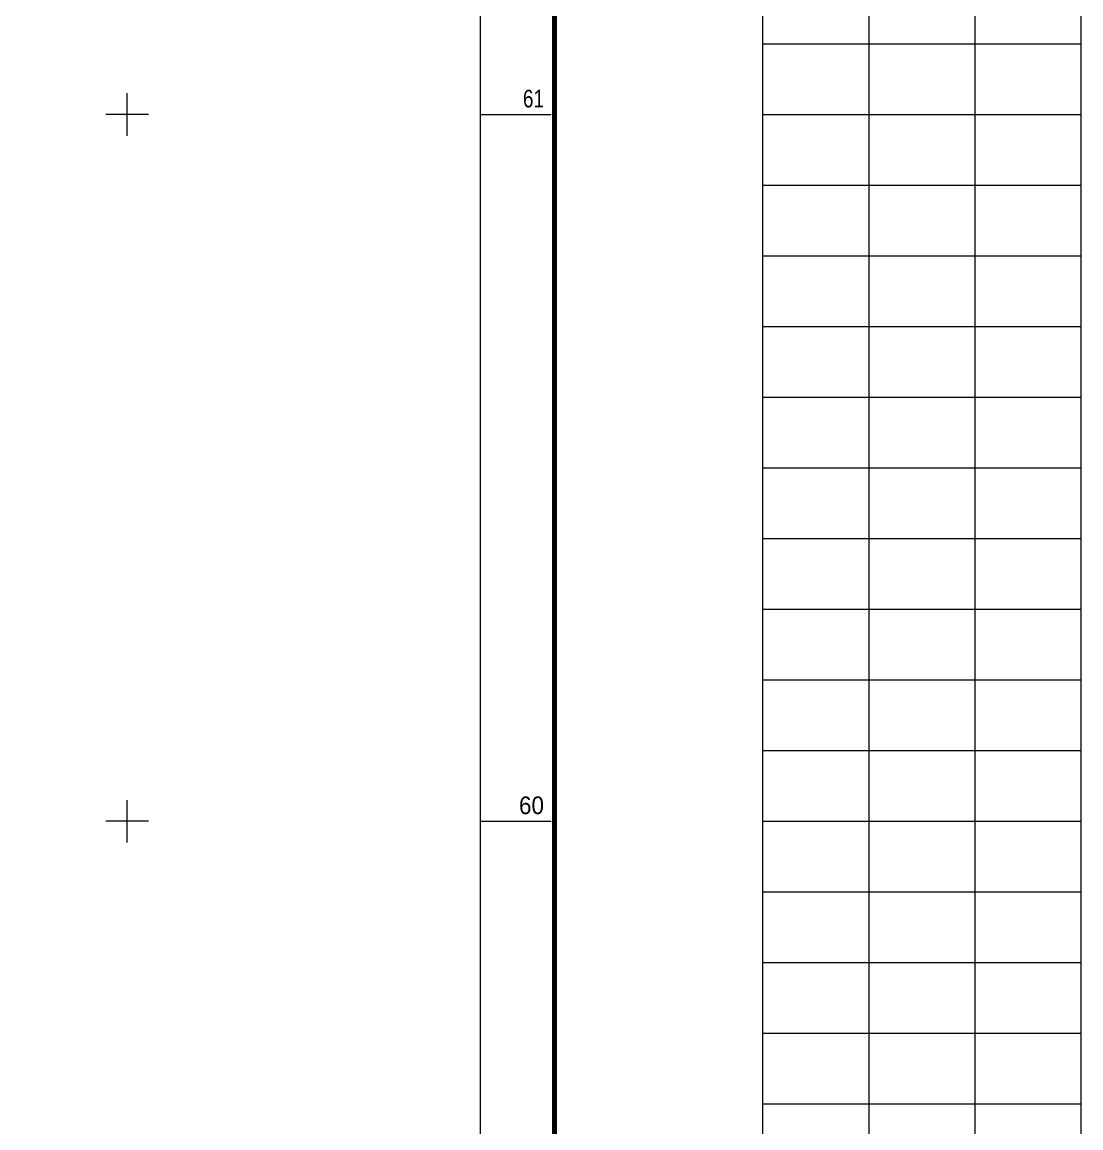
# Model space of a CAD drawing. Header units: metres. Extents: x 545098 to 555652, y 1854398 to 1862642.
# Drawn here: x 553851 to 555350, y 1859566 to 1861131 of the extents above; entities that cross this region are included whole.
import ezdxf
from ezdxf.enums import TextEntityAlignment as Align

# ---------------------------------------------------------------- set-up
doc = ezdxf.new("R2010")
doc.units = ezdxf.units.M
doc.header["$LTSCALE"] = 6.8
doc.layers.add('56', color=7, linetype='Continuous')
doc.layers.add('60', color=7, linetype='Continuous', lineweight=13)
doc.layers.add('61', color=7, linetype='Continuous', lineweight=13)

msp = doc.modelspace()

# ---------------------------------------------------------------- linework, layer by layer
at = {"layer": '60'}
for p, q in [((554000, 1860970), (554000, 1861030)), ((554030, 1861000), (553970, 1861000)), ((554500, 1861000), (554600, 1861000)), ((554000, 1859970), (554000, 1860030)), ((554030, 1860000), (553970, 1860000)), ((554500, 1860000), (554600, 1860000))]:
    msp.add_line(p, q, dxfattribs=at)
msp.add_lwpolyline([(545500, 1855000), (554500, 1855000), (554500, 1862000), (545500, 1862000)], close=True, dxfattribs=at)
at = {"layer": '61'}
for p, q in [((555050, 1862000), (555050, 1855000)), ((555200, 1862000), (555200, 1855000)), ((554900, 1861100), (555350, 1861100)), ((554900, 1861000), (555350, 1861000)), ((554900, 1860900), (555350, 1860900)), ((554900, 1860800), (555350, 1860800)), ((554900, 1860700), (555350, 1860700)), ((554900, 1860600), (555350, 1860600)), ((554900, 1860500), (555350, 1860500)), ((554900, 1860400), (555350, 1860400)), ((554900, 1860300), (555350, 1860300)), ((554900, 1860200), (555350, 1860200)), ((554900, 1860100), (555350, 1860100)), ((554900, 1860000), (555350, 1860000)), ((554900, 1859900), (555350, 1859900)), ((554900, 1859800), (555350, 1859800)), ((554900, 1859700), (555350, 1859700)), ((554900, 1859600), (555350, 1859600))]:
    msp.add_line(p, q, dxfattribs=at)
at = {"layer": '61', "lineweight": 158}
msp.add_lwpolyline([(545395, 1854895), (554605, 1854895), (554605, 1862105), (545395, 1862105)], close=True, dxfattribs=at)
at = {"layer": '61'}
msp.add_lwpolyline([(554900, 1862000), (555350, 1862000), (555350, 1855000), (554900, 1855000)], close=True, dxfattribs=at)

# ---------------------------------------------------------------- texts
at = {"layer": '56'}
for s, width, p in [('61', 0.8, (554590, 1861010)), ('60', 0.95, (554590, 1860010))]:
    msp.add_text(s, height=25, dxfattribs=dict(at, width=width)).set_placement(p, align=Align.RIGHT)

doc.saveas('drawing.dxf')
